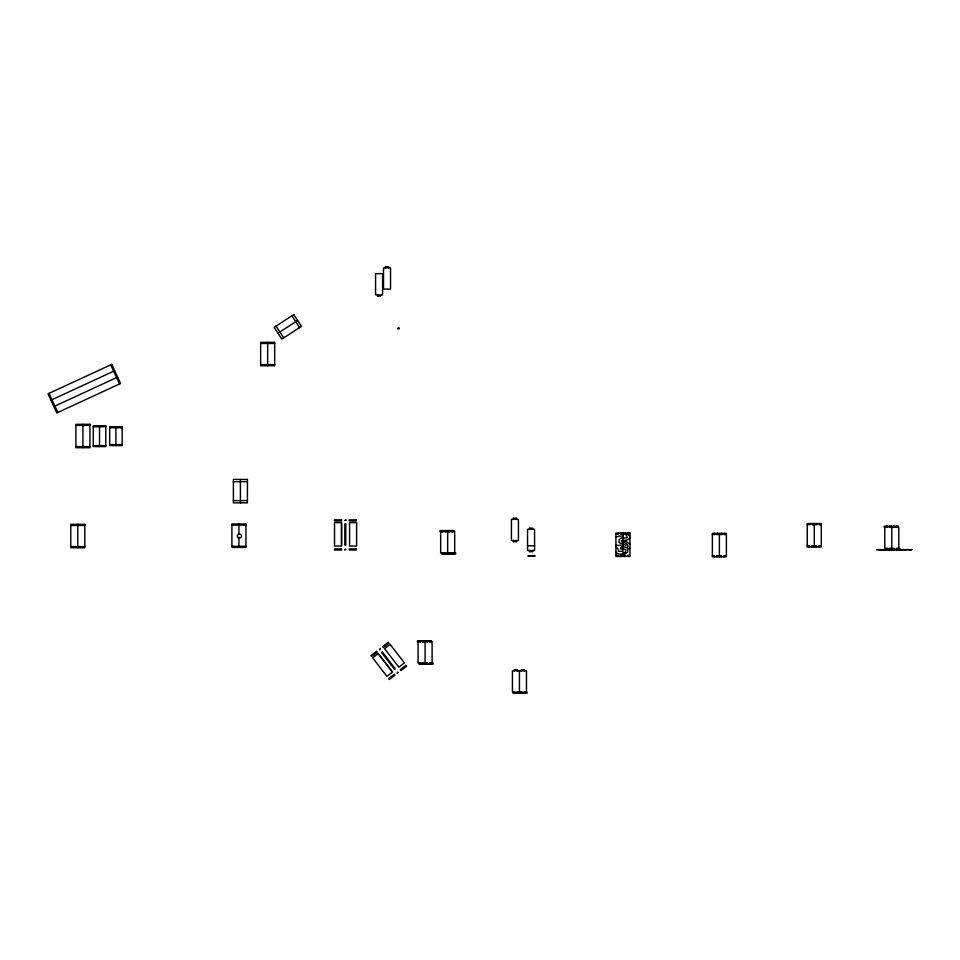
<?xml version="1.0" encoding="UTF-8"?>
<svg xmlns="http://www.w3.org/2000/svg" width="960" height="960" viewBox="0 0 960 960"><rect width="100%" height="100%" fill="white"/><g stroke="black" fill="none" stroke-linecap="round" stroke-linejoin="round"><path stroke-width="1.44" d="M377.784 294.816L377.424 295.932L380.784 295.932L380.424 294.816M377.94 295.932L378.3 294.816L375.576 294.816L375.576 273.66L382.596 273.66L382.596 294.816L379.908 294.816L380.268 295.932M388.332 267.948L388.692 266.82L385.32 266.82L385.68 267.948M398.328 327.72L397.452 328.836M398.556 328.836L398.916 327.72L399.276 328.836M444.36 531.72L444.72 530.592M445.308 530.592L444.888 531.72L450.36 531.72L450 530.592M445.476 531.72L445.836 530.592M442.5 553.992L442.86 552.876M443.52 554.004L443.88 552.888M444.048 554.004L444.408 552.888M451.38 531.72L451.74 530.592M452.376 553.992L452.004 552.876L454.692 552.876L454.692 531.72L451.908 531.72L452.268 530.592M451.968 531.72L452.328 530.592M452.496 531.72L452.856 530.592M449.52 553.992L449.88 552.876M450.54 554.004L450.9 552.888M422.88 641.856L423.24 640.728M451.068 554.004L451.428 552.888M419.904 664.128L420.264 663.012M420.432 664.128L420.792 663.012M429.9 641.856L430.26 640.728M426.936 664.128L427.284 663.012M427.452 664.128L427.812 663.012L422.4 663.012L422.76 664.128M516.084 518.268L515.724 519.384L518.448 519.384L518.448 540.54L515.76 540.54L516.12 541.668M516.24 519.384L516.6 518.268L513.228 518.268L513.588 519.384M513.636 540.54L513.276 541.668L516.636 541.668L516.276 540.54M513.792 541.668L514.152 540.54L511.428 540.54L511.428 519.384L514.116 519.384L513.756 518.268M532.368 529.332L532.728 528.204L529.356 528.204L529.728 529.332M529.764 550.488L529.404 551.604L532.776 551.604L532.416 550.488M529.92 551.604L530.28 550.488L527.556 550.488L527.556 529.332L530.244 529.332L529.884 528.204M517.092 669.768L516.732 670.896L522.144 670.896L521.784 669.768M517.248 670.896L517.608 669.768L514.248 669.768L514.608 670.896M514.284 693.18L514.644 692.052M514.8 693.18L515.16 692.052L512.436 692.052L512.436 670.896L515.124 670.896L514.764 669.768M524.112 669.768L523.752 670.896L526.476 670.896L526.476 692.052M524.268 670.896L524.628 669.768L521.268 669.768L521.628 670.896M521.304 693.18L521.664 692.052M621.084 533.04L620.724 534.168L625.62 534.168L625.26 533.04M617.76 556.44L618.12 555.324L615.912 555.324M628.104 533.04L627.744 534.168L629.952 534.168M624.78 556.44L625.14 555.324L620.244 555.324L620.604 556.44M716.652 534.528L717.012 533.412M717.54 533.412L717.18 534.528L722.064 534.528L721.704 533.412M714.204 556.812L714.564 555.684L712.356 555.684M723.672 534.528L724.032 533.412M724.56 533.412L724.2 534.528L726.396 534.528M721.224 556.812L721.584 555.684L716.688 555.684L717.048 556.812M812.424 523.572L812.064 524.7L816.96 524.7L816.6 523.572M809.088 546.972L809.448 545.856L807.252 545.856M819.444 523.572L819.084 524.7L821.292 524.7M816.108 546.972L816.468 545.856L811.584 545.856L811.944 546.972M889.584 527.328L889.944 526.2M886.62 549.6L886.98 548.484M887.136 549.6L887.496 548.484M896.088 527.328L896.448 526.2L896.016 527.328L898.812 527.328L898.812 548.484M896.604 527.328L896.964 526.2M893.64 549.6L894 548.484M379.02 654.6L391.98 671.436M629.952 538.068L627.12 540.036L622.932 540.516M277.992 333.216L297.624 320.472M50.94 400.2L114.672 370.752M53.892 406.572L117.624 377.124M615.912 537.192L619.356 536.04L623.388 536.208M624.432 554.124L627.612 552.24L627.78 549.252L629.952 548.16M621.912 551.328L618.552 551.28L617.784 548.52L615.912 547.056M622.932 542.712C617.268 545.46 617.688 537.456 622.932 537.816C632.46 538.776 622.848 534.504 627.432 534.516L629.952 535.788M622.932 546.48L621.6 546.708C617.544 550.5 624.588 548.256 625.992 549.984C625.848 554.508 618.072 555.696 615.912 551.892M622.932 540.576L621.3 540.792L626.256 541.524L629.952 544.152M387.816 267.948L390.54 267.948L390.54 289.104L383.52 289.104L383.52 267.948L386.208 267.948L385.848 266.82M260.64 343.464L274.68 343.464M260.64 364.62L274.68 364.62M75.888 425.424L89.928 425.424M93.276 426.756L105.78 426.756M109.68 427.752L122.184 427.752M109.68 444.576L122.184 444.576M93.276 445.584L105.78 445.584M75.888 446.58L89.928 446.58M233.388 481.692L247.428 481.692M233.388 500.592L247.428 500.592M341.544 523.956L341.544 545.196M807.252 524.7L809.94 524.7L809.58 523.572M231.9 525.12L245.94 525.12M70.764 525.468L84.804 525.468M888.996 527.328L894.48 527.328L894.12 526.2M531.852 529.332L534.576 529.332L534.576 550.488L531.888 550.488L532.248 551.604M615.912 534.168L618.6 534.168L618.24 533.04M712.356 534.528L715.044 534.528L714.684 533.412M527.556 545.784L534.576 545.784M821.292 545.856L818.604 545.856L818.964 546.972M231.9 546.276L245.94 546.276M70.764 546.624L84.804 546.624M888 548.496L884.772 548.484L884.772 527.328M894.516 548.484L889.104 548.484L889.512 549.888L892.548 549.612M880.152 549.612L876.468 549.612L880.152 549.888M881.94 549.612L883.608 549.612M900.888 549.612L883.932 549.888L886.476 549.612M902.484 549.612L901.068 549.612L902.484 549.888M902.664 549.612L904.344 549.612L902.664 549.888M909.3 549.612L907.668 549.612L909.3 549.888M881.94 549.888L883.608 549.888M888.564 549.888L886.944 549.612M894.96 549.888L892.908 549.888L892.812 548.496M897.408 549.888L896.004 549.612M897.6 549.888L899.136 549.612M900.888 549.888L899.472 549.612M443.388 552.876L440.652 552.876L440.652 531.72M450.408 552.876L444.984 552.876L445.344 553.992M629.952 555.324L627.264 555.324L627.624 556.44M726.396 555.684L723.708 555.684L724.068 556.812M528.156 555.924L535.176 555.924L528.156 556.152M422.352 641.856L427.776 641.856L427.416 640.728M429.312 641.856L432.108 641.856L432.108 663.012M421.284 663.024L418.068 663.012L418.068 641.856M522.18 692.052L516.768 692.052L517.128 693.18M622.932 542.58C625.416 542.064 630.012 545.904 627.24 548.016L622.932 546.54M615.912 544.74C619.02 547.224 623.556 542.652 626.136 545.688M291.912 315.804L299.556 327.588M276.048 326.112L283.704 337.884M110.712 364.848L119.544 383.976M49.02 393.36L57.852 412.476M893.532 526.2L893.952 527.328M897.672 548.496L898.032 549.612M897.144 548.496L897.504 549.612M896.652 548.484L897.048 549.888M896.484 549.6L896.124 548.484L899.832 548.496L899.844 549.888M887.1 526.2L887.46 527.328L884.184 527.328L884.184 526.2L898.224 526.2L898.224 527.328M886.512 526.2L886.932 527.328M890.652 548.496L891.012 549.612M890.124 548.496L890.484 549.612M889.632 548.484L889.992 549.6M721.188 533.412L721.548 534.528M714.168 533.412L714.528 534.528M524.316 692.052L524.676 693.18M524.148 693.18L523.788 692.052L527.004 692.052L527.004 693.18L512.964 693.18L512.964 692.052M517.296 692.052L517.656 693.18M449.412 530.592L449.844 531.72M448.896 530.592L449.256 531.72M453.552 552.888L453.912 554.004M453.396 554.004L453.024 552.888L455.712 552.888L455.712 554.004L441.672 554.004L441.672 552.888M452.532 552.876L452.892 553.992M442.98 530.592L443.34 531.72L440.064 531.72L440.064 530.592L454.104 530.592L454.104 531.72M442.392 530.592L442.824 531.72M441.876 530.592L442.236 531.72M446.532 552.888L446.892 554.004M446.364 554.004L446.004 552.888L448.692 552.888L448.692 554.004M445.512 552.876L445.872 553.992M426.828 640.728L427.248 641.856M430.956 663.024L431.316 664.152M430.44 663.024L430.8 664.152M429.936 663.012L430.296 664.128M429.78 664.128L429.42 663.012L433.128 663.024L433.128 664.152L419.088 664.152L419.088 663.024M420.396 640.728L420.756 641.856L417.48 641.856L417.48 640.728L431.52 640.728L431.52 641.856M419.808 640.728L420.228 641.856M423.42 663.024L423.78 664.152M422.916 663.012L423.276 664.128M891.792 527.328L891.792 548.484M891.204 526.2L891.204 527.328M885.792 548.496L885.792 549.612M814.272 523.572L814.272 546.972M719.376 533.412L719.376 556.812M622.932 533.04L622.932 556.44M533.364 556.152L529.872 555.924M519.984 692.052L519.984 693.18M519.456 670.896L519.456 692.052M447.672 531.72L447.672 552.876M447.084 530.592L447.084 531.72M426.108 663.024L426.108 664.152M425.088 641.856L425.088 663.012M424.5 640.728L424.5 641.856M267.66 342.336L267.66 365.748M240.408 479.436L240.408 502.848M238.92 523.992L238.92 534.228M238.92 537.156L238.92 547.392M115.932 426.756L115.932 445.584M99.528 425.748L99.528 446.58M82.908 424.308L82.908 447.708M77.784 524.34L77.784 547.74M376.512 651.348L370.956 655.632L371.64 656.532L377.196 652.248L376.512 651.348M388.2 642.36L382.632 646.644L383.316 647.532L388.884 643.248L388.2 642.36M380.172 648.864L379.656 649.728L380.172 648.864M378.216 653.556L372.648 657.84L386.928 676.38L392.496 672.096L378.216 653.556M390.132 644.376L384.576 648.66L398.856 667.2L404.412 662.916L390.132 644.376M382.356 652.032L381.612 652.608L394.572 669.432L395.316 668.856L382.356 652.032M394.236 674.364L388.668 678.648L389.352 679.536L394.92 675.252L394.236 674.364M405.876 665.388L400.32 669.672L401.004 670.572L406.572 666.288L405.876 665.388M397.8 672.24L397.284 673.104L397.8 672.24M293.796 314.58L274.164 327.336L281.82 339.108L301.44 326.364L293.796 314.58M111.732 364.38L48 393.828L56.832 412.944L120.564 383.496L111.732 364.38M274.68 342.336L260.64 342.336L260.64 365.748L274.68 365.748L274.68 342.336M89.928 424.308L75.888 424.308L75.888 447.708L89.928 447.708L89.928 424.308M105.78 425.748L93.276 425.748L93.276 446.58L105.78 446.58L105.78 425.748M122.184 426.756L109.68 426.756L109.68 445.584L122.184 445.584L122.184 426.756M247.428 479.436L233.388 479.436L233.388 502.848L247.428 502.848L247.428 479.436M341.544 519.852L334.524 519.852L334.524 520.98L341.544 520.98L341.544 519.852M356.28 519.852L349.26 519.852L349.26 520.98L356.28 520.98L356.28 519.852M345.96 520.104L345.024 520.476L345.96 520.104M341.544 522.636L334.524 522.636L334.524 546.036L341.544 546.036L341.544 522.636M356.592 522.636L349.572 522.636L349.572 546.036L356.592 546.036L356.592 522.636M821.292 523.572L807.252 523.572L807.252 546.972L821.292 546.972L821.292 523.572M245.94 523.992L231.9 523.992L231.9 547.392L245.94 547.392L245.94 523.992M345.756 523.956L344.82 523.956L344.82 545.196L345.756 545.196L345.756 523.956M84.804 524.34L70.764 524.34L70.764 547.74L84.804 547.74L84.804 524.34M629.952 533.04L615.912 533.04L615.912 556.44L629.952 556.44L629.952 533.04M726.396 533.412L712.356 533.412L712.356 556.812L726.396 556.812L726.396 533.412M341.544 548.892L334.524 548.892L334.524 550.02L341.544 550.02L341.544 548.892M356.244 548.892L349.224 548.892L349.224 550.02L356.244 550.02L356.244 548.892M345.66 549.384L344.724 549.756L345.66 549.384M881.748 549.612L880.356 549.888L881.664 549.612M907.212 549.612L904.668 549.888L907.212 549.612M912 549.612L910.236 549.888L912 549.612M238.416 537.9A2.112 2.112 0 0 0 241.572 536.076A2.112 2.112 0 0 0 238.416 534.252A2.112 2.112 0 0 0 238.416 537.9"/></g></svg>
